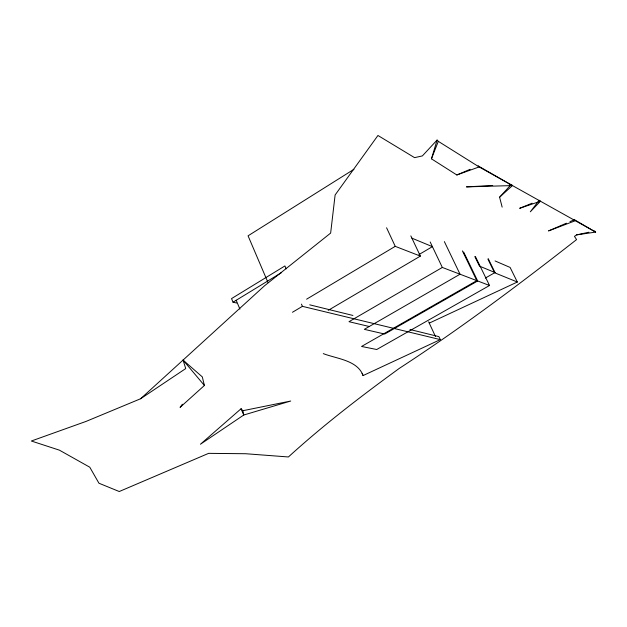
<?xml version="1.0" encoding="UTF-8"?>
<svg xmlns="http://www.w3.org/2000/svg" width="627" height="627" viewBox="0 0 627 627"><rect width="100%" height="100%" fill="white"/><g stroke="black" fill="none" stroke-linecap="round" stroke-linejoin="round"><path stroke-width="0.94" d="M502.149 207.129L499.594 197.215L512.424 185.576L478.15 165.896L479.122 166.939L456.84 174.972L431.454 158.827L437.082 140.056L438.312 141.349L479.122 166.939L595.65 232.084L576.589 234.89L574.45 236.379L576.581 239.592C519.038 284.634 460.555 328.485 399.297 368.386C361.027 396.24 323.414 425.043 288.412 456.965L245.635 453.729L208.642 453.352L119.255 491.521L98.948 483.221L89.779 467.209L59.432 450.17L31.35 441.016L86.071 421.407L140.605 398.748L185.725 368.574L183.053 360.086L264.523 285.787L330.648 233.079L335.116 194.981L377.948 135.479L414.572 157.643L422.386 155.911L437.082 140.056M431.454 158.827L438.312 141.349M182.355 404.25L180.074 407.378L204.402 385.472L202.302 376.89L183.053 360.086L140.605 398.748M499.594 197.215L511.193 184.479L512.424 185.576L466.433 186.877L492.704 185.474M540.411 201.259L530.317 211.801L539.204 200.272L540.411 201.259L519.65 208.313L532.096 203.195M241.058 408.765L200.421 444.245L243.746 415.019L290.716 401.029L242.845 410.716L241.058 408.765L243.746 415.019L242.845 410.716M353.949 169.298L248.065 235.815L268.05 282.644M286.171 268.85L284.909 265.942L231.535 298.601L233.032 302.206L281.57 272.573M306.587 299.204L395.237 246.348L420.38 256.098L328.203 310.349M292.456 312.27L302.418 306.344L440.311 339.607L438.916 336.636L410.019 329.52M418.977 254.562L432.403 246.654L411.908 238.166M462.405 250.886L476.818 280.637L361.552 346.457L376.717 349.513L489.53 285.497L442.325 267.447L348.988 321.69L369.264 326.502M485.306 278.082L495.009 272.549L488.182 258.63M429.307 323.101L517.338 282.017L510.119 267.439L495.079 260.95M362.1 373.324L363.088 375.565L440.311 339.607M566.393 223.196L548.523 230.924L575.139 220.79L574.434 219.716L569.967 221.644M456.84 174.972L470.156 169.298M576.589 234.89L588.957 232.217M509.242 184.589L511.193 184.479M233.032 302.206L236.638 303.021M309.738 304.832L352.93 315.459M323.281 353.612C336.495 358.785 357.547 360.149 363.088 375.565M517.338 282.017L494.609 272.776L487.955 259.21M495.009 272.549L479.467 266.107L474.788 256.506M574.434 219.716L595.65 232.084L594.67 230.987M183.053 360.086L204.402 385.472M475.462 256.623L489.53 285.497M463.659 252.046L477.68 280.967L384.696 334.042L364.326 329.347L460.038 274.218L444.363 241.614M430.177 241.967L442.325 267.447M410.834 235.893L420.38 256.098M386.569 227.766L395.237 246.348M428.625 321.784L435.499 336.55M301.454 304.119L302.418 306.344M236.207 300.262L239.898 309.119"/></g></svg>
